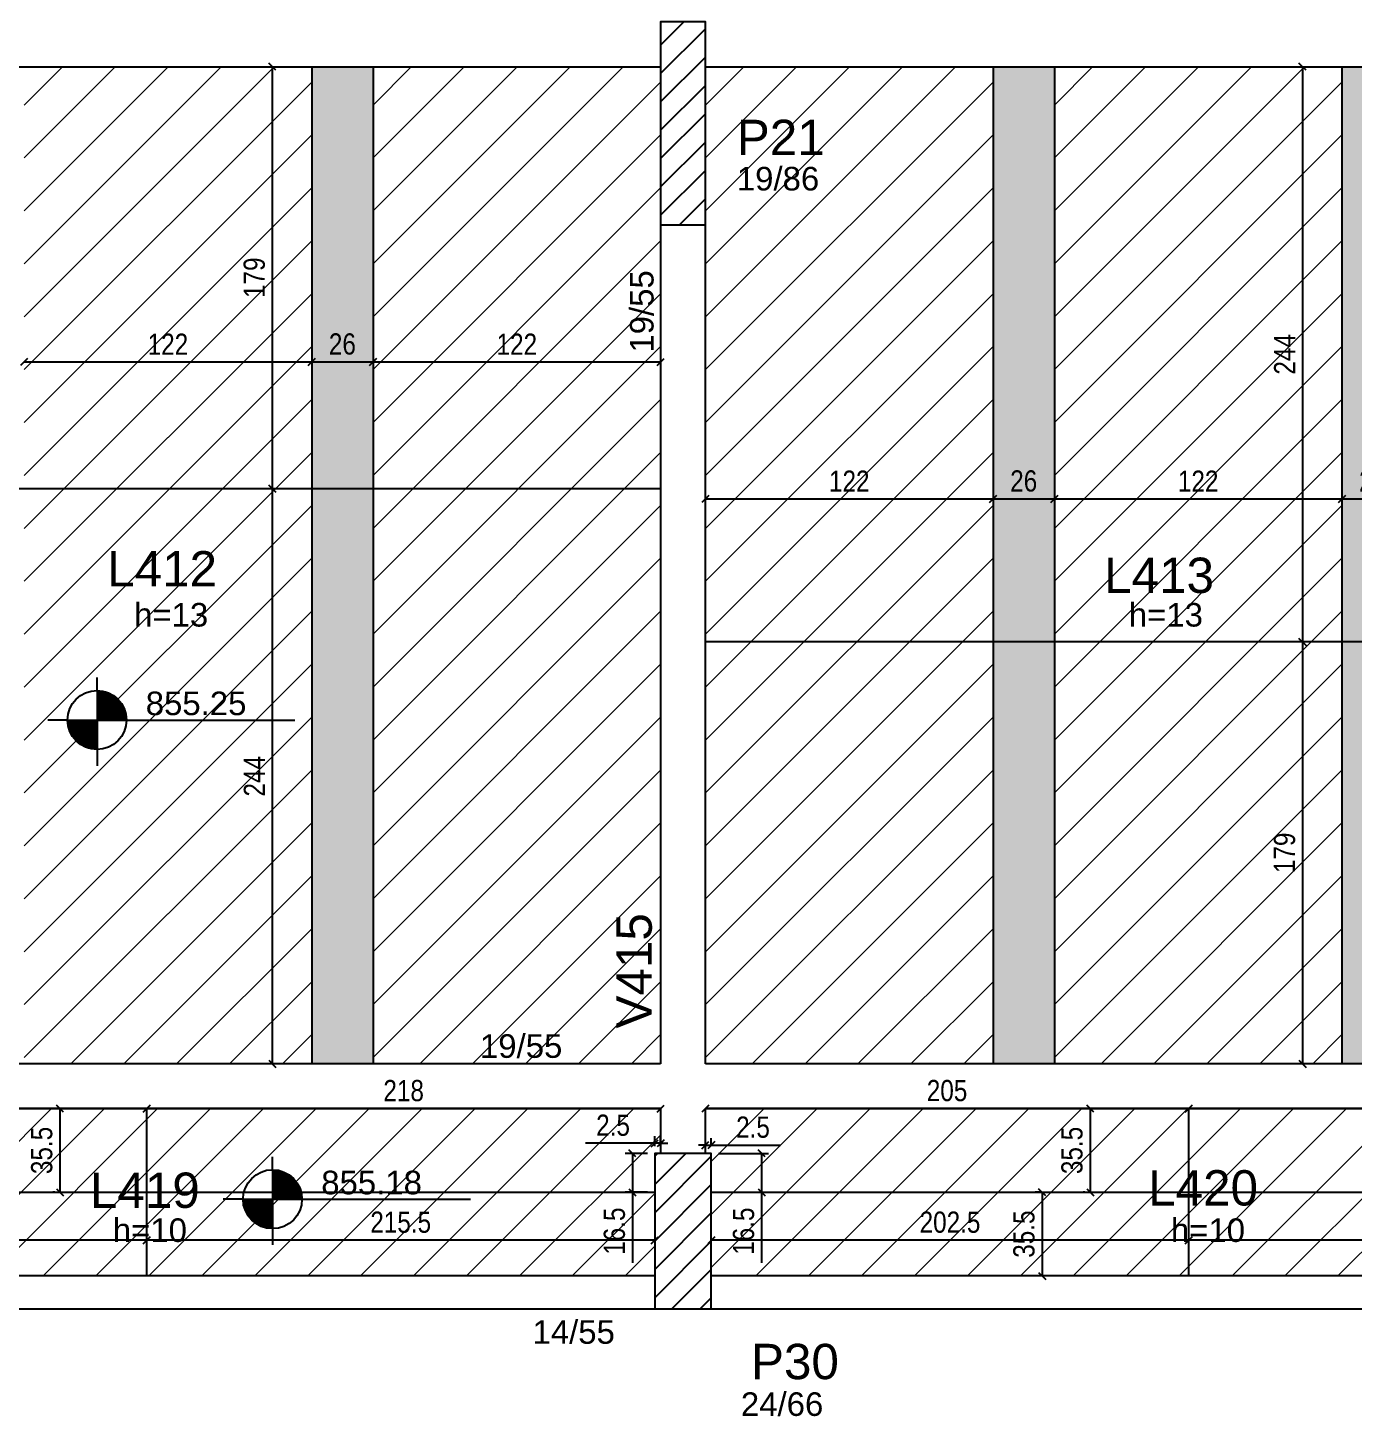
# Model space of a CAD drawing. Header units: millimetres. Extents: x 2358 to 5871, y 1438 to 2637.
# Drawn here: x 3454 to 4016, y 1441 to 2030 of the extents above; entities that cross this region are included whole.
import ezdxf

# ---------------------------------------------------------------- set-up
doc = ezdxf.new("R2010")
doc.units = ezdxf.units.MM
for name, color, linetype in [('3', 3, 'Continuous'), ('4', 4, 'Continuous'), ('7', 7, 'Continuous'), ('Painéis', 200, 'Continuous')]:
    doc.layers.add(name, color=color, linetype=linetype)
doc.layers.add('Hachura', color=251, linetype='Continuous', lineweight=9)
doc.layers.add('REAPROVEITAMENTO', color=251, linetype='Continuous', lineweight=9)
doc.styles.add('COTA TECNICA-50', font='techl___.ttf', dxfattribs={"height": 9})
doc.styles.get("Standard").update_dxf_attribs({"font": 'arial.ttf'})
doc.dimstyles.new('COTA PAINEL-50', dxfattribs={"dimtxt": 9, "dimasz": 3, "dimexe": 3, "dimexo": 3, "dimgap": 3, "dimtad": 1, "dimdec": 1, "dimzin": 12, "dimdsep": 46, "dimtxsty": 'COTA TECNICA-50', "dimblk1": 'OBLIQUE', "dimblk2": 'OBLIQUE', "dimsah": 1, "dimcen": 0.9, "dimclrd": 4, "dimclre": 4, "dimclrt": 240, "dimadec": 1, "dimazin": 3, "dimtfac": 1, "dimtdec": 1, "dimtmove": 0, "dimatfit": 3, "dimfxl": 1, "dimtolj": 1, "dimtzin": 12, "dimarcsym": 0})

# ---------------------------------------------------------------- blocks, each defined once
blk = doc.blocks.new('_Oblique')
at = {"color": 0, "linetype": 'ByBlock', "lineweight": -2}
blk.add_line((-0.5, -0.5), (0.5, 0.5), dxfattribs=at)
blk = doc.blocks.new('*D113')
at = {"layer": 'Defpoints', "color": 0, "transparency": 16777216}
for p in [(3452.48, 1887.87), (3574.48, 1887.87), (3574.48, 1887.87)]:
    blk.add_point(p, dxfattribs=at)
at = {"layer": 'Painéis', "color": 4, "lineweight": -2, "transparency": 16777216}
blk.add_line((3452.48, 1887.87), (3574.48, 1887.87), dxfattribs=at)
at = {"layer": 'Painéis', "color": 4, "lineweight": -2, "transparency": 16777216, "xscale": 3, "yscale": 3, "zscale": 3, "rotation": 180}
blk.add_blockref('_Oblique', (3452.48, 1887.87), dxfattribs=at)
at = {"layer": 'Painéis', "color": 4, "lineweight": -2, "transparency": 16777216, "xscale": 3, "yscale": 3, "zscale": 3}
blk.add_blockref('_Oblique', (3574.48, 1887.87), dxfattribs=at)
at = {"layer": 'Painéis', "color": 240, "transparency": 16777216, "insert": (3513.48, 1895.42), "char_height": 9, "attachment_point": 5, "style": 'COTA TECNICA-50'}
blk.add_mtext('\\A1;122', dxfattribs=at)
blk = doc.blocks.new('*D114')
at = {"layer": 'Defpoints', "color": 0, "transparency": 16777216}
for p in [(3574.48, 1887.87), (3600.48, 1887.87), (3600.48, 1887.87)]:
    blk.add_point(p, dxfattribs=at)
at = {"layer": 'Painéis', "color": 4, "lineweight": -2, "transparency": 16777216}
blk.add_line((3574.48, 1887.87), (3600.48, 1887.87), dxfattribs=at)
at = {"layer": 'Painéis', "color": 4, "lineweight": -2, "transparency": 16777216, "xscale": 3, "yscale": 3, "zscale": 3, "rotation": 180}
blk.add_blockref('_Oblique', (3574.48, 1887.87), dxfattribs=at)
at = {"layer": 'Painéis', "color": 4, "lineweight": -2, "transparency": 16777216, "xscale": 3, "yscale": 3, "zscale": 3}
blk.add_blockref('_Oblique', (3600.48, 1887.87), dxfattribs=at)
at = {"layer": 'Painéis', "color": 240, "transparency": 16777216, "insert": (3587.48, 1895.46), "char_height": 9, "attachment_point": 5, "style": 'COTA TECNICA-50'}
blk.add_mtext('\\A1;26', dxfattribs=at)
blk = doc.blocks.new('*D115')
at = {"layer": 'Defpoints', "color": 0, "transparency": 16777216}
for p in [(3600.48, 1887.87), (3722.47, 1887.87), (3722.47, 1887.87)]:
    blk.add_point(p, dxfattribs=at)
at = {"layer": 'Painéis', "color": 4, "lineweight": -2, "transparency": 16777216}
blk.add_line((3600.48, 1887.87), (3722.47, 1887.87), dxfattribs=at)
at = {"layer": 'Painéis', "color": 4, "lineweight": -2, "transparency": 16777216, "xscale": 3, "yscale": 3, "zscale": 3, "rotation": 180}
blk.add_blockref('_Oblique', (3600.48, 1887.87), dxfattribs=at)
at = {"layer": 'Painéis', "color": 4, "lineweight": -2, "transparency": 16777216, "xscale": 3, "yscale": 3, "zscale": 3}
blk.add_blockref('_Oblique', (3722.47, 1887.87), dxfattribs=at)
at = {"layer": 'Painéis', "color": 240, "transparency": 16777216, "insert": (3661.48, 1895.42), "char_height": 9, "attachment_point": 5, "style": 'COTA TECNICA-50'}
blk.add_mtext('\\A1;122', dxfattribs=at)
blk = doc.blocks.new('*D116')
at = {"layer": 'Defpoints', "color": 0, "transparency": 16777216}
for p in [(3557.73, 2013.12), (3557.73, 1834.12), (3557.73, 1834.12)]:
    blk.add_point(p, dxfattribs=at)
at = {"layer": 'Painéis', "color": 4, "lineweight": -2, "transparency": 16777216}
blk.add_line((3557.73, 2013.12), (3557.73, 1834.12), dxfattribs=at)
at = {"layer": 'Painéis', "color": 4, "lineweight": -2, "transparency": 16777216, "xscale": 3, "yscale": 3, "zscale": 3}
for p, rotation in [((3557.73, 2013.12), 90), ((3557.73, 1834.12), 270)]:
    blk.add_blockref('_Oblique', p, dxfattribs=dict(at, rotation=rotation))
at = {"layer": 'Painéis', "color": 240, "transparency": 16777216, "insert": (3550.14, 1923.62), "char_height": 9, "attachment_point": 5, "rotation": 90, "style": 'COTA TECNICA-50'}
blk.add_mtext('\\A1;179', dxfattribs=at)
blk = doc.blocks.new('*D117')
at = {"layer": 'Defpoints', "color": 0, "transparency": 16777216}
for p in [(3557.73, 1834.12), (3557.73, 1590.12), (3557.73, 1590.12)]:
    blk.add_point(p, dxfattribs=at)
at = {"layer": 'Painéis', "color": 4, "lineweight": -2, "transparency": 16777216}
blk.add_line((3557.73, 1834.12), (3557.73, 1590.12), dxfattribs=at)
at = {"layer": 'Painéis', "color": 4, "lineweight": -2, "transparency": 16777216, "xscale": 3, "yscale": 3, "zscale": 3}
for p, rotation in [((3557.73, 1834.12), 90), ((3557.73, 1590.12), 270)]:
    blk.add_blockref('_Oblique', p, dxfattribs=dict(at, rotation=rotation))
at = {"layer": 'Painéis', "color": 240, "transparency": 16777216, "insert": (3550.16, 1712.12), "char_height": 9, "attachment_point": 5, "rotation": 90, "style": 'COTA TECNICA-50'}
blk.add_mtext('\\A1;244', dxfattribs=at)
blk = doc.blocks.new('*D118')
at = {"layer": 'Defpoints', "color": 0, "transparency": 16777216}
for p in [(3741.47, 1829.76), (3863.48, 1829.76), (3863.48, 1829.76)]:
    blk.add_point(p, dxfattribs=at)
at = {"layer": 'Painéis', "color": 4, "lineweight": -2, "transparency": 16777216}
blk.add_line((3741.47, 1829.76), (3863.48, 1829.76), dxfattribs=at)
at = {"layer": 'Painéis', "color": 4, "lineweight": -2, "transparency": 16777216, "xscale": 3, "yscale": 3, "zscale": 3, "rotation": 180}
blk.add_blockref('_Oblique', (3741.47, 1829.76), dxfattribs=at)
at = {"layer": 'Painéis', "color": 4, "lineweight": -2, "transparency": 16777216, "xscale": 3, "yscale": 3, "zscale": 3}
blk.add_blockref('_Oblique', (3863.48, 1829.76), dxfattribs=at)
at = {"layer": 'Painéis', "color": 240, "transparency": 16777216, "insert": (3802.48, 1837.31), "char_height": 9, "attachment_point": 5, "style": 'COTA TECNICA-50'}
blk.add_mtext('\\A1;122', dxfattribs=at)
blk = doc.blocks.new('*D119')
at = {"layer": 'Defpoints', "color": 0, "transparency": 16777216}
for p in [(3863.48, 1829.76), (3889.48, 1829.76), (3889.48, 1829.76)]:
    blk.add_point(p, dxfattribs=at)
at = {"layer": 'Painéis', "color": 4, "lineweight": -2, "transparency": 16777216}
blk.add_line((3863.48, 1829.76), (3889.48, 1829.76), dxfattribs=at)
at = {"layer": 'Painéis', "color": 4, "lineweight": -2, "transparency": 16777216, "xscale": 3, "yscale": 3, "zscale": 3, "rotation": 180}
blk.add_blockref('_Oblique', (3863.48, 1829.76), dxfattribs=at)
at = {"layer": 'Painéis', "color": 4, "lineweight": -2, "transparency": 16777216, "xscale": 3, "yscale": 3, "zscale": 3}
blk.add_blockref('_Oblique', (3889.48, 1829.76), dxfattribs=at)
at = {"layer": 'Painéis', "color": 240, "transparency": 16777216, "insert": (3876.48, 1837.35), "char_height": 9, "attachment_point": 5, "style": 'COTA TECNICA-50'}
blk.add_mtext('\\A1;26', dxfattribs=at)
blk = doc.blocks.new('*D120')
at = {"layer": 'Defpoints', "color": 0, "transparency": 16777216}
for p in [(3889.48, 1829.76), (4011.48, 1829.76), (4011.48, 1829.76)]:
    blk.add_point(p, dxfattribs=at)
at = {"layer": 'Painéis', "color": 4, "lineweight": -2, "transparency": 16777216}
blk.add_line((3889.48, 1829.76), (4011.48, 1829.76), dxfattribs=at)
at = {"layer": 'Painéis', "color": 4, "lineweight": -2, "transparency": 16777216, "xscale": 3, "yscale": 3, "zscale": 3, "rotation": 180}
blk.add_blockref('_Oblique', (3889.48, 1829.76), dxfattribs=at)
at = {"layer": 'Painéis', "color": 4, "lineweight": -2, "transparency": 16777216, "xscale": 3, "yscale": 3, "zscale": 3}
blk.add_blockref('_Oblique', (4011.48, 1829.76), dxfattribs=at)
at = {"layer": 'Painéis', "color": 240, "transparency": 16777216, "insert": (3950.48, 1837.31), "char_height": 9, "attachment_point": 5, "style": 'COTA TECNICA-50'}
blk.add_mtext('\\A1;122', dxfattribs=at)
blk = doc.blocks.new('*D121')
at = {"layer": 'Defpoints', "color": 0, "transparency": 16777216}
for p in [(4011.48, 1829.76), (4037.48, 1829.76), (4037.48, 1829.76)]:
    blk.add_point(p, dxfattribs=at)
at = {"layer": 'Painéis', "color": 4, "lineweight": -2, "transparency": 16777216}
blk.add_line((4011.48, 1829.76), (4037.48, 1829.76), dxfattribs=at)
at = {"layer": 'Painéis', "color": 4, "lineweight": -2, "transparency": 16777216, "xscale": 3, "yscale": 3, "zscale": 3, "rotation": 180}
blk.add_blockref('_Oblique', (4011.48, 1829.76), dxfattribs=at)
at = {"layer": 'Painéis', "color": 4, "lineweight": -2, "transparency": 16777216, "xscale": 3, "yscale": 3, "zscale": 3}
blk.add_blockref('_Oblique', (4037.48, 1829.76), dxfattribs=at)
at = {"layer": 'Painéis', "color": 240, "transparency": 16777216, "insert": (4024.48, 1837.35), "char_height": 9, "attachment_point": 5, "style": 'COTA TECNICA-50'}
blk.add_mtext('\\A1;26', dxfattribs=at)
blk = doc.blocks.new('*D123')
at = {"layer": 'Defpoints', "color": 0, "transparency": 16777216}
for p in [(3994.73, 2013.12), (3994.73, 1769.12), (3994.73, 1769.12)]:
    blk.add_point(p, dxfattribs=at)
at = {"layer": 'Painéis', "color": 4, "lineweight": -2, "transparency": 16777216}
blk.add_line((3994.73, 2013.12), (3994.73, 1769.12), dxfattribs=at)
at = {"layer": 'Painéis', "color": 4, "lineweight": -2, "transparency": 16777216, "xscale": 3, "yscale": 3, "zscale": 3}
for p, rotation in [((3994.73, 2013.12), 90), ((3994.73, 1769.12), 270)]:
    blk.add_blockref('_Oblique', p, dxfattribs=dict(at, rotation=rotation))
at = {"layer": 'Painéis', "color": 240, "transparency": 16777216, "insert": (3987.16, 1891.12), "char_height": 9, "attachment_point": 5, "rotation": 90, "style": 'COTA TECNICA-50'}
blk.add_mtext('\\A1;244', dxfattribs=at)
blk = doc.blocks.new('*D124')
at = {"layer": 'Defpoints', "color": 0, "transparency": 16777216}
for p in [(3994.73, 1769.12), (3994.73, 1590.12), (3994.73, 1590.12)]:
    blk.add_point(p, dxfattribs=at)
at = {"layer": 'Painéis', "color": 4, "lineweight": -2, "transparency": 16777216}
blk.add_line((3994.73, 1769.12), (3994.73, 1590.12), dxfattribs=at)
at = {"layer": 'Painéis', "color": 4, "lineweight": -2, "transparency": 16777216, "xscale": 3, "yscale": 3, "zscale": 3}
for p, rotation in [((3994.73, 1769.12), 90), ((3994.73, 1590.12), 270)]:
    blk.add_blockref('_Oblique', p, dxfattribs=dict(at, rotation=rotation))
at = {"layer": 'Painéis', "color": 240, "transparency": 16777216, "insert": (3987.14, 1679.62), "char_height": 9, "attachment_point": 5, "rotation": 90, "style": 'COTA TECNICA-50'}
blk.add_mtext('\\A1;179', dxfattribs=at)
blk = doc.blocks.new('*D59')
at = {"layer": 'Defpoints', "color": 0, "transparency": 16777216}
for p in [(3504.47, 1515.28), (3504.47, 1515.28), (3719.97, 1515.28)]:
    blk.add_point(p, dxfattribs=at)
at = {"layer": 'Painéis', "color": 4, "lineweight": -2, "transparency": 16777216}
blk.add_line((3719.97, 1515.28), (3504.47, 1515.28), dxfattribs=at)
at = {"layer": 'Painéis', "color": 4, "lineweight": -2, "transparency": 16777216, "xscale": 3, "yscale": 3, "zscale": 3, "rotation": 180}
blk.add_blockref('_Oblique', (3504.47, 1515.28), dxfattribs=at)
at = {"layer": 'Painéis', "color": 4, "lineweight": -2, "transparency": 16777216, "xscale": 3, "yscale": 3, "zscale": 3}
blk.add_blockref('_Oblique', (3719.97, 1515.28), dxfattribs=at)
at = {"layer": 'Painéis', "color": 240, "transparency": 16777216, "insert": (3612.22, 1522.88), "char_height": 9, "attachment_point": 5, "style": 'COTA TECNICA-50'}
blk.add_mtext('\\A1;215.5', dxfattribs=at)
blk = doc.blocks.new('*D60')
at = {"layer": 'Defpoints', "color": 0, "transparency": 16777216}
for p in [(3306.97, 1515.28), (3306.97, 1515.28), (3504.47, 1515.28)]:
    blk.add_point(p, dxfattribs=at)
at = {"layer": 'Painéis', "color": 4, "lineweight": -2, "transparency": 16777216}
blk.add_line((3504.47, 1515.28), (3306.97, 1515.28), dxfattribs=at)
at = {"layer": 'Painéis', "color": 4, "lineweight": -2, "transparency": 16777216, "xscale": 3, "yscale": 3, "zscale": 3, "rotation": 180}
blk.add_blockref('_Oblique', (3306.97, 1515.28), dxfattribs=at)
at = {"layer": 'Painéis', "color": 4, "lineweight": -2, "transparency": 16777216, "xscale": 3, "yscale": 3, "zscale": 3}
blk.add_blockref('_Oblique', (3504.47, 1515.28), dxfattribs=at)
at = {"layer": 'Painéis', "color": 240, "transparency": 16777216, "insert": (3405.72, 1522.9), "char_height": 9, "attachment_point": 5, "style": 'COTA TECNICA-50'}
blk.add_mtext('\\A1;197.5', dxfattribs=at)
blk = doc.blocks.new('*D61')
at = {"layer": 'Defpoints', "color": 0, "transparency": 16777216}
for p in [(3468.44, 1571.12), (3467.69, 1535.62), (3468.44, 1535.62)]:
    blk.add_point(p, dxfattribs=at)
at = {"layer": 'Painéis', "color": 4, "lineweight": -2, "transparency": 16777216}
for p, q in [((3465.44, 1571.12), (3464.69, 1571.12)), ((3467.69, 1571.12), (3467.69, 1535.62)), ((3465.44, 1535.62), (3464.69, 1535.62))]:
    blk.add_line(p, q, dxfattribs=at)
at = {"layer": 'Painéis', "color": 4, "lineweight": -2, "transparency": 16777216, "xscale": 3, "yscale": 3, "zscale": 3}
for p, rotation in [((3467.69, 1571.12), 90), ((3467.69, 1535.62), 270)]:
    blk.add_blockref('_Oblique', p, dxfattribs=dict(at, rotation=rotation))
at = {"layer": 'Painéis', "color": 240, "transparency": 16777216, "insert": (3459.99, 1553.37), "char_height": 9, "attachment_point": 5, "rotation": 90, "style": 'COTA TECNICA-50'}
blk.add_mtext('\\A1;35.5', dxfattribs=at)
blk = doc.blocks.new('*D163')
at = {"layer": 'Defpoints', "color": 0, "transparency": 16777216}
for p in [(3504.47, 1571.12), (3504.47, 1571.12), (3722.47, 1571.12)]:
    blk.add_point(p, dxfattribs=at)
at = {"layer": 'Painéis', "color": 4, "lineweight": -2, "transparency": 16777216}
blk.add_line((3722.47, 1571.12), (3504.47, 1571.12), dxfattribs=at)
at = {"layer": 'Painéis', "color": 4, "lineweight": -2, "transparency": 16777216, "xscale": 3, "yscale": 3, "zscale": 3, "rotation": 180}
blk.add_blockref('_Oblique', (3504.47, 1571.12), dxfattribs=at)
at = {"layer": 'Painéis', "color": 4, "lineweight": -2, "transparency": 16777216, "xscale": 3, "yscale": 3, "zscale": 3}
blk.add_blockref('_Oblique', (3722.47, 1571.12), dxfattribs=at)
at = {"layer": 'Painéis', "color": 240, "transparency": 16777216, "insert": (3613.47, 1578.71), "char_height": 9, "attachment_point": 5, "style": 'COTA TECNICA-50'}
blk.add_mtext('\\A1;218', dxfattribs=at)
blk = doc.blocks.new('*D63')
at = {"layer": 'Defpoints', "color": 0, "transparency": 16777216}
for p in [(3304.47, 1571.12), (3304.47, 1571.12), (3504.47, 1571.12)]:
    blk.add_point(p, dxfattribs=at)
at = {"layer": 'Painéis', "color": 4, "lineweight": -2, "transparency": 16777216}
blk.add_line((3504.47, 1571.12), (3304.47, 1571.12), dxfattribs=at)
at = {"layer": 'Painéis', "color": 4, "lineweight": -2, "transparency": 16777216, "xscale": 3, "yscale": 3, "zscale": 3, "rotation": 180}
blk.add_blockref('_Oblique', (3304.47, 1571.12), dxfattribs=at)
at = {"layer": 'Painéis', "color": 4, "lineweight": -2, "transparency": 16777216, "xscale": 3, "yscale": 3, "zscale": 3}
blk.add_blockref('_Oblique', (3504.47, 1571.12), dxfattribs=at)
at = {"layer": 'Painéis', "color": 240, "transparency": 16777216, "insert": (3404.47, 1578.71), "char_height": 9, "attachment_point": 5, "style": 'COTA TECNICA-50'}
blk.add_mtext('\\A1;200', dxfattribs=at)
blk = doc.blocks.new('*D66')
at = {"layer": 'Defpoints', "color": 0, "transparency": 16777216}
for p in [(3719.97, 1556.43), (3719.97, 1552.12), (3722.47, 1552.12)]:
    blk.add_point(p, dxfattribs=at)
at = {"layer": 'Painéis', "color": 4, "lineweight": -2, "transparency": 16777216}
for p, q in [((3719.97, 1556.43), (3690.62, 1556.43)), ((3719.97, 1555.12), (3719.97, 1559.43)), ((3722.47, 1556.43), (3719.97, 1556.43)), ((3722.47, 1555.12), (3722.47, 1559.43)), ((3722.47, 1556.43), (3725.47, 1556.43))]:
    blk.add_line(p, q, dxfattribs=at)
at = {"layer": 'Painéis', "color": 4, "lineweight": -2, "transparency": 16777216, "xscale": 3, "yscale": 3, "zscale": 3}
blk.add_blockref('_Oblique', (3719.97, 1556.43), dxfattribs=at)
at = {"layer": 'Painéis', "color": 4, "lineweight": -2, "transparency": 16777216, "xscale": 3, "yscale": 3, "zscale": 3, "rotation": 180}
blk.add_blockref('_Oblique', (3722.47, 1556.43), dxfattribs=at)
at = {"layer": 'Painéis', "color": 240, "transparency": 16777216, "insert": (3702.29, 1564.02), "char_height": 9, "attachment_point": 5, "style": 'COTA TECNICA-50'}
blk.add_mtext('\\A1;2.5', dxfattribs=at)
blk = doc.blocks.new('*D166')
at = {"layer": 'Defpoints', "color": 0, "transparency": 16777216}
for p in [(3719.97, 1552.12), (3710.5, 1535.62), (3719.97, 1535.62)]:
    blk.add_point(p, dxfattribs=at)
at = {"layer": 'Painéis', "color": 4, "lineweight": -2, "transparency": 16777216}
for p, q in [((3716.97, 1552.12), (3707.5, 1552.12)), ((3710.5, 1552.12), (3710.5, 1535.62)), ((3716.97, 1535.62), (3707.5, 1535.62)), ((3710.5, 1535.62), (3710.5, 1505.65))]:
    blk.add_line(p, q, dxfattribs=at)
at = {"layer": 'Painéis', "color": 4, "lineweight": -2, "transparency": 16777216, "xscale": 3, "yscale": 3, "zscale": 3}
for p, rotation in [((3710.5, 1552.12), 90), ((3710.5, 1535.62), 270)]:
    blk.add_blockref('_Oblique', p, dxfattribs=dict(at, rotation=rotation))
at = {"layer": 'Painéis', "color": 240, "transparency": 16777216, "insert": (3702.9, 1519.13), "char_height": 9, "attachment_point": 5, "rotation": 90, "style": 'COTA TECNICA-50'}
blk.add_mtext('\\A1;16.5', dxfattribs=at)
blk = doc.blocks.new('*D67')
at = {"layer": 'Defpoints', "color": 0, "transparency": 16777216}
for p in [(3946.47, 1515.28), (3946.47, 1515.28), (4156.97, 1515.28)]:
    blk.add_point(p, dxfattribs=at)
at = {"layer": 'Painéis', "color": 4, "lineweight": -2, "transparency": 16777216}
blk.add_line((4156.97, 1515.28), (3946.47, 1515.28), dxfattribs=at)
at = {"layer": 'Painéis', "color": 4, "lineweight": -2, "transparency": 16777216, "xscale": 3, "yscale": 3, "zscale": 3, "rotation": 180}
blk.add_blockref('_Oblique', (3946.47, 1515.28), dxfattribs=at)
at = {"layer": 'Painéis', "color": 4, "lineweight": -2, "transparency": 16777216, "xscale": 3, "yscale": 3, "zscale": 3}
blk.add_blockref('_Oblique', (4156.97, 1515.28), dxfattribs=at)
at = {"layer": 'Painéis', "color": 240, "transparency": 16777216, "insert": (4051.72, 1522.88), "char_height": 9, "attachment_point": 5, "style": 'COTA TECNICA-50'}
blk.add_mtext('\\A1;210.5', dxfattribs=at)
blk = doc.blocks.new('*D68')
at = {"layer": 'Defpoints', "color": 0, "transparency": 16777216}
for p in [(3743.97, 1515.28), (3743.97, 1515.28), (3946.47, 1515.28)]:
    blk.add_point(p, dxfattribs=at)
at = {"layer": 'Painéis', "color": 4, "lineweight": -2, "transparency": 16777216}
blk.add_line((3946.47, 1515.28), (3743.97, 1515.28), dxfattribs=at)
at = {"layer": 'Painéis', "color": 4, "lineweight": -2, "transparency": 16777216, "xscale": 3, "yscale": 3, "zscale": 3, "rotation": 180}
blk.add_blockref('_Oblique', (3743.97, 1515.28), dxfattribs=at)
at = {"layer": 'Painéis', "color": 4, "lineweight": -2, "transparency": 16777216, "xscale": 3, "yscale": 3, "zscale": 3}
blk.add_blockref('_Oblique', (3946.47, 1515.28), dxfattribs=at)
at = {"layer": 'Painéis', "color": 240, "transparency": 16777216, "insert": (3845.22, 1522.88), "char_height": 9, "attachment_point": 5, "style": 'COTA TECNICA-50'}
blk.add_mtext('\\A1;202.5', dxfattribs=at)
blk = doc.blocks.new('*D69')
at = {"layer": 'Defpoints', "color": 0, "transparency": 16777216}
for p in [(3905.44, 1571.12), (3904.69, 1535.62), (3905.44, 1535.62)]:
    blk.add_point(p, dxfattribs=at)
at = {"layer": 'Painéis', "color": 4, "lineweight": -2, "transparency": 16777216}
for p, q in [((3902.44, 1571.12), (3901.69, 1571.12)), ((3904.69, 1571.12), (3904.69, 1535.62)), ((3902.44, 1535.62), (3901.69, 1535.62))]:
    blk.add_line(p, q, dxfattribs=at)
at = {"layer": 'Painéis', "color": 4, "lineweight": -2, "transparency": 16777216, "xscale": 3, "yscale": 3, "zscale": 3}
for p, rotation in [((3904.69, 1571.12), 90), ((3904.69, 1535.62), 270)]:
    blk.add_blockref('_Oblique', p, dxfattribs=dict(at, rotation=rotation))
at = {"layer": 'Painéis', "color": 240, "transparency": 16777216, "insert": (3896.99, 1553.37), "char_height": 9, "attachment_point": 5, "rotation": 90, "style": 'COTA TECNICA-50'}
blk.add_mtext('\\A1;35.5', dxfattribs=at)
blk = doc.blocks.new('*D70')
at = {"layer": 'Defpoints', "color": 0, "transparency": 16777216}
for p in [(3886.2, 1535.62), (3884.31, 1500.12), (3886.2, 1500.12)]:
    blk.add_point(p, dxfattribs=at)
at = {"layer": 'Painéis', "color": 4, "lineweight": -2, "transparency": 16777216}
for p, q in [((3883.2, 1535.62), (3881.31, 1535.62)), ((3884.31, 1535.62), (3884.31, 1500.12)), ((3883.2, 1500.12), (3881.31, 1500.12))]:
    blk.add_line(p, q, dxfattribs=at)
at = {"layer": 'Painéis', "color": 4, "lineweight": -2, "transparency": 16777216, "xscale": 3, "yscale": 3, "zscale": 3}
for p, rotation in [((3884.31, 1535.62), 90), ((3884.31, 1500.12), 270)]:
    blk.add_blockref('_Oblique', p, dxfattribs=dict(at, rotation=rotation))
at = {"layer": 'Painéis', "color": 240, "transparency": 16777216, "insert": (3876.62, 1517.87), "char_height": 9, "attachment_point": 5, "rotation": 90, "style": 'COTA TECNICA-50'}
blk.add_mtext('\\A1;35.5', dxfattribs=at)
blk = doc.blocks.new('*D167')
at = {"layer": 'Defpoints', "color": 0, "transparency": 16777216}
for p in [(3946.47, 1571.12), (3946.47, 1571.12), (4159.47, 1571.12)]:
    blk.add_point(p, dxfattribs=at)
at = {"layer": 'Painéis', "color": 4, "lineweight": -2, "transparency": 16777216}
blk.add_line((4159.47, 1571.12), (3946.47, 1571.12), dxfattribs=at)
at = {"layer": 'Painéis', "color": 4, "lineweight": -2, "transparency": 16777216, "xscale": 3, "yscale": 3, "zscale": 3, "rotation": 180}
blk.add_blockref('_Oblique', (3946.47, 1571.12), dxfattribs=at)
at = {"layer": 'Painéis', "color": 4, "lineweight": -2, "transparency": 16777216, "xscale": 3, "yscale": 3, "zscale": 3}
blk.add_blockref('_Oblique', (4159.47, 1571.12), dxfattribs=at)
at = {"layer": 'Painéis', "color": 240, "transparency": 16777216, "insert": (4052.97, 1578.82), "char_height": 9, "attachment_point": 5, "style": 'COTA TECNICA-50'}
blk.add_mtext('\\A1;213', dxfattribs=at)
blk = doc.blocks.new('*D71')
at = {"layer": 'Defpoints', "color": 0, "transparency": 16777216}
for p in [(3741.47, 1571.12), (3741.47, 1571.12), (3946.47, 1571.12)]:
    blk.add_point(p, dxfattribs=at)
at = {"layer": 'Painéis', "color": 4, "lineweight": -2, "transparency": 16777216}
blk.add_line((3946.47, 1571.12), (3741.47, 1571.12), dxfattribs=at)
at = {"layer": 'Painéis', "color": 4, "lineweight": -2, "transparency": 16777216, "xscale": 3, "yscale": 3, "zscale": 3, "rotation": 180}
blk.add_blockref('_Oblique', (3741.47, 1571.12), dxfattribs=at)
at = {"layer": 'Painéis', "color": 4, "lineweight": -2, "transparency": 16777216, "xscale": 3, "yscale": 3, "zscale": 3}
blk.add_blockref('_Oblique', (3946.47, 1571.12), dxfattribs=at)
at = {"layer": 'Painéis', "color": 240, "transparency": 16777216, "insert": (3843.97, 1578.72), "char_height": 9, "attachment_point": 5, "style": 'COTA TECNICA-50'}
blk.add_mtext('\\A1;205', dxfattribs=at)
blk = doc.blocks.new('*D72')
at = {"layer": 'Defpoints', "color": 0, "transparency": 16777216}
for p in [(3743.97, 1555.6), (3741.47, 1552.12), (3743.97, 1552.12)]:
    blk.add_point(p, dxfattribs=at)
at = {"layer": 'Painéis', "color": 4, "lineweight": -2, "transparency": 16777216}
for p, q in [((3741.47, 1555.6), (3738.47, 1555.6)), ((3741.47, 1555.12), (3741.47, 1558.6)), ((3741.47, 1555.6), (3743.97, 1555.6)), ((3743.97, 1555.12), (3743.97, 1558.6)), ((3743.97, 1555.6), (3773.33, 1555.6))]:
    blk.add_line(p, q, dxfattribs=at)
at = {"layer": 'Painéis', "color": 4, "lineweight": -2, "transparency": 16777216, "xscale": 3, "yscale": 3, "zscale": 3}
blk.add_blockref('_Oblique', (3741.47, 1555.6), dxfattribs=at)
at = {"layer": 'Painéis', "color": 4, "lineweight": -2, "transparency": 16777216, "xscale": 3, "yscale": 3, "zscale": 3, "rotation": 180}
blk.add_blockref('_Oblique', (3743.97, 1555.6), dxfattribs=at)
at = {"layer": 'Painéis', "color": 240, "transparency": 16777216, "insert": (3761.65, 1563.2), "char_height": 9, "attachment_point": 5, "style": 'COTA TECNICA-50'}
blk.add_mtext('\\A1;2.5', dxfattribs=at)
blk = doc.blocks.new('*D168')
at = {"layer": 'Defpoints', "color": 0, "transparency": 16777216}
for p in [(3743.97, 1552.12), (3743.97, 1535.62), (3765.28, 1535.62)]:
    blk.add_point(p, dxfattribs=at)
at = {"layer": 'Painéis', "color": 4, "lineweight": -2, "transparency": 16777216}
for p, q in [((3746.97, 1552.12), (3768.28, 1552.12)), ((3765.28, 1552.12), (3765.28, 1535.62)), ((3746.97, 1535.62), (3768.28, 1535.62)), ((3765.28, 1535.62), (3765.28, 1505.65))]:
    blk.add_line(p, q, dxfattribs=at)
at = {"layer": 'Painéis', "color": 4, "lineweight": -2, "transparency": 16777216, "xscale": 3, "yscale": 3, "zscale": 3}
for p, rotation in [((3765.28, 1552.12), 90), ((3765.28, 1535.62), 270)]:
    blk.add_blockref('_Oblique', p, dxfattribs=dict(at, rotation=rotation))
at = {"layer": 'Painéis', "color": 240, "transparency": 16777216, "insert": (3757.68, 1519.13), "char_height": 9, "attachment_point": 5, "rotation": 90, "style": 'COTA TECNICA-50'}
blk.add_mtext('\\A1;16.5', dxfattribs=at)

msp = doc.modelspace()

# ---------------------------------------------------------------- hatches: boundary and pattern name
at = {"layer": 'Hachura', "linetype": 'ByBlock'}
h = msp.add_hatch(color=256, dxfattribs=at)
h.dxf.hatch_style = 1
h.paths.add_polyline_path([(3574.48, 1590.12), (3600.48, 1590.12), (3600.48, 2013.12), (3574.48, 2013.12)])
h = msp.add_hatch(color=256, dxfattribs=at)
h.dxf.hatch_style = 1
h.paths.add_polyline_path([(3863.48, 1590.12), (3889.48, 1590.12), (3889.48, 2013.12), (3863.48, 2013.12)])
h = msp.add_hatch(color=256, dxfattribs=at)
h.dxf.hatch_style = 1
h.paths.add_polyline_path([(4011.48, 1590.12), (4037.48, 1590.12), (4037.48, 2013.12), (4011.48, 2013.12)])
at = {"layer": 'REAPROVEITAMENTO', "linetype": 'ByBlock'}
h = msp.add_hatch(dxfattribs=at)
h.set_pattern_fill('ANSI31', color=256, scale=5, style=2)
h.set_pattern_definition([(45, (-3085.278, -162.997), (-11.22532, 11.22532), [])])
h.paths.add_polyline_path([(3574.48, 1590.12), (3452.48, 1590.12), (3452.48, 2013.12), (3574.48, 2013.12)])
h = msp.add_hatch(dxfattribs=at)
h.set_pattern_fill('ANSI31', color=256, scale=5, style=2)
h.set_pattern_definition([(45, (-2937.278, -162.997), (-11.22532, 11.22532), [])])
h.paths.add_polyline_path([(3722.48, 1590.12), (3600.48, 1590.12), (3600.48, 2013.12), (3722.48, 2013.12)])
h = msp.add_hatch(dxfattribs=at)
h.set_pattern_fill('ANSI31', color=256, scale=5, style=2)
h.set_pattern_definition([(45, (-2796.287, -162.997), (-11.22532, 11.22532), [])])
h.paths.add_polyline_path([(3863.47, 1590.12), (3741.47, 1590.12), (3741.47, 2013.12), (3863.47, 2013.12)])
h = msp.add_hatch(dxfattribs=at)
h.set_pattern_fill('ANSI31', color=256, scale=5, style=2)
h.set_pattern_definition([(45, (-2648.278, -162.997), (-11.22532, 11.22532), [])])
h.paths.add_polyline_path([(4011.48, 1590.12), (3889.48, 1590.12), (3889.48, 2013.12), (4011.48, 2013.12)])
h = msp.add_hatch(dxfattribs=at)
h.set_pattern_fill('ANSI31', color=256, scale=5, style=2)
h.set_pattern_definition([(45, (-3112.287, -604.997), (-11.22532, 11.22532), [])])
h.paths.add_polyline_path([(3722.28, 1552.12), (3719.78, 1552.12), (3719.97, 1500.12), (3306.97, 1500.12), (3306.97, 1571.12), (3722.47, 1571.12)])
h = msp.add_hatch(dxfattribs=at)
h.set_pattern_fill('ANSI31', color=256, scale=5, style=2)
h.set_pattern_definition([(45, (-2675.287, -604.997), (-11.22532, 11.22532), [])])
h.paths.add_polyline_path([(4159.28, 1552.12), (4156.78, 1552.12), (4156.97, 1500.12), (3743.97, 1500.12), (3743.97, 1571.12), (4159.47, 1571.12)])

# ---------------------------------------------------------------- linework, layer by layer
at = {"layer": '3', "linetype": 'Continuous'}
for p, q in [((3722.47, 2022.29), (3732.3, 2032.12)), ((3722.47, 2010.27), (3741.47, 2029.27)), ((3722.47, 1998.25), (3741.47, 2017.25)), ((3722.47, 1986.23), (3741.47, 2005.23)), ((3722.47, 1974.21), (3741.47, 1993.21)), ((3722.47, 1962.19), (3741.47, 1981.19)), ((3722.47, 1950.17), (3741.47, 1969.17)), ((3730.45, 1946.12), (3741.47, 1957.15)), ((3483.4, 1748.47), (3483.4, 1753.98)), ((3483.4, 1748.47), (3483.4, 1723.47)), ((3483.4, 1747.87), (3487.25, 1747.87)), ((3483.4, 1747.07), (3489.15, 1747.07)), ((3483.4, 1746.28), (3490.48, 1746.28)), ((3483.4, 1745.49), (3491.51, 1745.49)), ((3483.4, 1744.7), (3492.36, 1744.7)), ((3483.4, 1743.9), (3493.07, 1743.9)), ((3483.4, 1743.11), (3493.67, 1743.11)), ((3483.4, 1742.32), (3494.18, 1742.32)), ((3483.4, 1741.52), (3494.61, 1741.52)), ((3483.4, 1740.73), (3494.96, 1740.73)), ((3483.4, 1739.94), (3495.26, 1739.94)), ((3483.4, 1739.15), (3495.5, 1739.15)), ((3483.4, 1738.35), (3495.68, 1738.35)), ((3470.9, 1735.97), (3462.48, 1735.97)), ((3470.9, 1735.97), (3495.9, 1735.97)), ((3483.4, 1735.18), (3470.9, 1735.18)), ((3483.4, 1734.39), (3471.01, 1734.39)), ((3483.4, 1733.6), (3471.13, 1733.6)), ((3483.4, 1732.8), (3471.31, 1732.8)), ((3483.4, 1732.01), (3471.55, 1732.01)), ((3483.4, 1737.56), (3495.8, 1737.56)), ((3483.4, 1736.77), (3495.9, 1736.77)), ((3495.9, 1735.97), (3567.33, 1735.97)), ((3483.4, 1731.22), (3471.85, 1731.22)), ((3483.4, 1730.42), (3472.2, 1730.42)), ((3483.4, 1729.63), (3472.63, 1729.63)), ((3483.4, 1728.84), (3473.14, 1728.84)), ((3483.4, 1728.05), (3473.74, 1728.05)), ((3483.4, 1727.25), (3474.45, 1727.25)), ((3483.4, 1726.46), (3475.3, 1726.46)), ((3483.4, 1725.67), (3476.33, 1725.67)), ((3483.4, 1724.87), (3477.66, 1724.87)), ((3483.4, 1724.08), (3479.56, 1724.08)), ((3483.4, 1723.47), (3483.4, 1716.61)), ((3557.85, 1545.19), (3557.85, 1550.69)), ((3719.97, 1538.96), (3733.13, 1552.12)), ((3719.97, 1550.98), (3721.11, 1552.12)), ((3719.97, 1526.94), (3743.97, 1550.94)), ((3557.85, 1545.19), (3557.85, 1520.19)), ((3557.85, 1544.58), (3561.7, 1544.58)), ((3557.85, 1543.79), (3563.6, 1543.79)), ((3557.85, 1543), (3564.93, 1543)), ((3557.85, 1542.2), (3565.96, 1542.2)), ((3557.85, 1541.41), (3566.81, 1541.41)), ((3557.85, 1540.62), (3567.52, 1540.62)), ((3557.85, 1539.83), (3568.12, 1539.83)), ((3557.85, 1539.03), (3568.63, 1539.03)), ((3557.85, 1538.24), (3569.05, 1538.24)), ((3557.85, 1537.45), (3569.41, 1537.45)), ((3719.97, 1514.92), (3743.97, 1538.92)), ((3545.35, 1532.69), (3536.93, 1532.69)), ((3545.35, 1532.69), (3570.35, 1532.69)), ((3557.85, 1531.9), (3545.35, 1531.9)), ((3557.85, 1536.65), (3569.71, 1536.65)), ((3557.85, 1535.86), (3569.94, 1535.86)), ((3557.85, 1535.07), (3570.13, 1535.07)), ((3557.85, 1534.28), (3570.25, 1534.28)), ((3557.85, 1533.48), (3570.35, 1533.48)), ((3570.35, 1532.69), (3641.78, 1532.69)), ((3557.85, 1531.1), (3545.45, 1531.1)), ((3557.85, 1530.31), (3545.58, 1530.31)), ((3557.85, 1529.52), (3545.76, 1529.52)), ((3557.85, 1528.73), (3546, 1528.73)), ((3557.85, 1527.93), (3546.29, 1527.93)), ((3557.85, 1527.14), (3546.65, 1527.14)), ((3557.85, 1526.35), (3547.08, 1526.35)), ((3719.97, 1502.9), (3743.97, 1526.9)), ((3557.85, 1525.55), (3547.59, 1525.55)), ((3557.85, 1524.76), (3548.19, 1524.76)), ((3557.85, 1523.97), (3548.9, 1523.97)), ((3557.85, 1523.18), (3549.75, 1523.18)), ((3557.85, 1522.38), (3550.78, 1522.38)), ((3557.85, 1521.59), (3552.11, 1521.59)), ((3557.85, 1520.8), (3554, 1520.8)), ((3557.85, 1520.19), (3557.85, 1513.32)), ((3719.97, 1490.88), (3743.97, 1514.88)), ((3727.24, 1486.12), (3743.97, 1502.85)), ((3739.26, 1486.12), (3743.97, 1490.83))]:
    msp.add_line(p, q, dxfattribs=at)
for points in [[(3304.47, 2013.12), (3722.47, 2013.12)], [(3741.47, 2013.12), (4159.47, 2013.12)], [(3722.47, 1946.12), (3722.47, 1590.12)], [(3741.47, 1590.12), (3741.47, 1946.12)], [(3722.47, 1590.12), (3304.47, 1590.12)], [(4159.47, 1590.12), (3741.47, 1590.12)], [(3304.47, 1571.12), (3722.47, 1571.12)], [(3722.47, 1571.12), (3722.47, 1552.12)], [(3741.47, 1571.12), (4159.47, 1571.12)], [(3741.47, 1552.12), (3741.47, 1571.12)], [(3719.97, 1500.12), (3306.97, 1500.12)], [(4156.97, 1500.12), (3743.97, 1500.12)], [(3306.97, 1486.12), (3719.97, 1486.12)], [(3743.97, 1486.12), (4156.97, 1486.12)]]:
    msp.add_lwpolyline(points, dxfattribs=at)
for centre in [(3483.4, 1735.97), (3557.85, 1532.69)]:
    msp.add_circle(centre, 12.5, dxfattribs=at)
at = {"layer": '7', "linetype": 'Continuous'}
for points in [[(3722.47, 1946.12), (3741.47, 1946.12), (3741.47, 2032.12), (3722.47, 2032.12), (3722.47, 1946.12)], [(3719.97, 1486.12), (3743.97, 1486.12), (3743.97, 1552.12), (3719.97, 1552.12), (3719.97, 1486.12)]]:
    msp.add_lwpolyline(points, dxfattribs=at)
at = {"layer": 'Painéis'}
for p, q in [((3574.48, 2013.12), (3574.48, 1590.12)), ((3600.48, 2013.12), (3600.48, 1590.12)), ((3863.48, 2013.12), (3863.48, 1590.12)), ((3889.48, 2013.12), (3889.48, 1590.12)), ((4011.48, 2013.12), (4011.48, 1590.12)), ((3722.38, 1834.12), (3304.38, 1834.12)), ((4159.38, 1769.12), (3741.38, 1769.12)), ((3504.47, 1500.12), (3504.47, 1571.12)), ((3946.47, 1500.12), (3946.47, 1571.12)), ((3306.97, 1535.62), (3719.97, 1535.62)), ((3743.97, 1535.62), (4156.97, 1535.62))]:
    msp.add_line(p, q, dxfattribs=at)

# ---------------------------------------------------------------- texts
at = {"layer": '3', "linetype": 'Continuous'}
for s, p in [('19/86', (3754.79, 1960.65)), ('h=13', (3499.11, 1775.63)), ('h=13', (3921.05, 1775.63)), ('855.25', (3504.06, 1738.04)), ('19/55', (3645.83, 1592.66)), ('855.18', (3578.51, 1534.76)), ('h=10', (3490.09, 1514.55)), ('h=10', (3938.91, 1514.55)), ('14/55', (3668.11, 1471.35)), ('24/66', (3756.52, 1440.75))]:
    msp.add_text(s, height=10, dxfattribs=at).set_placement(p)
msp.add_text('19/55', height=10, rotation=90, dxfattribs=at).set_placement((3719.47, 1891.83))
at = {"layer": '4', "linetype": 'Continuous'}
for s, p in [('P21', (3754.79, 1975.65)), ('L412', (3487.7, 1792.63)), ('L413', (3910.6, 1789.87)), ('L419', (3480.38, 1528.99)), ('L420', (3929.26, 1530)), ('P30', (3760.81, 1456.33))]:
    msp.add_text(s, height=15, dxfattribs=at).set_placement(p)
msp.add_text('V415', height=15, rotation=90, dxfattribs=at).set_placement((3718.72, 1605.12))

# ---------------------------------------------------------------- dimensions: what is measured, and where the dimension line sits
at = {"layer": 'Painéis'}
for base, p1, p2, angle, picture, middle in [((3557.73, 1834.12), (3557.73, 2013.12), (3557.73, 1834.12), 90, '*D116', (3550.14, 1923.62)), ((3994.73, 1769.12), (3994.73, 2013.12), (3994.73, 1769.12), 90, '*D123', (3987.16, 1891.12)), ((3557.73, 1590.12), (3557.73, 1834.12), (3557.73, 1590.12), 90, '*D117', (3550.16, 1712.12)), ((3994.73, 1590.12), (3994.73, 1769.12), (3994.73, 1590.12), 90, '*D124', (3987.14, 1679.62)), ((3304.47, 1571.12), (3504.47, 1571.12), (3304.47, 1571.12), 180, '*D63', (3404.47, 1578.71)), ((3504.47, 1571.12), (3722.47, 1571.12), (3504.47, 1571.12), 180, '*D163', (3613.47, 1578.71)), ((3741.47, 1571.12), (3946.47, 1571.12), (3741.47, 1571.12), 180, '*D71', (3843.97, 1578.72)), ((3946.47, 1571.12), (4159.47, 1571.12), (3946.47, 1571.12), 180, '*D167', (4052.97, 1578.82)), ((3467.69, 1535.62), (3468.44, 1571.12), (3468.44, 1535.62), 270, '*D61', (3459.99, 1553.37)), ((3743.97, 1555.6), (3741.47, 1552.12), (3743.97, 1552.12), 180, '*D72', (3761.65, 1563.2)), ((3904.69, 1535.62), (3905.44, 1571.12), (3905.44, 1535.62), 270, '*D69', (3896.99, 1553.37)), ((3710.5, 1535.62), (3719.97, 1552.12), (3719.97, 1535.62), 90, '*D166', (3702.9, 1519.13)), ((3765.28, 1535.62), (3743.97, 1552.12), (3743.97, 1535.62), 90, '*D168', (3757.68, 1519.13)), ((3884.31, 1500.12), (3886.2, 1535.62), (3886.2, 1500.12), 270, '*D70', (3876.62, 1517.87))]:
    dim = msp.add_linear_dim(base=base, p1=p1, p2=p2, angle=angle, dimstyle='COTA PAINEL-50', dxfattribs=at)
    dim.commit()
    dim.dimension.update_dxf_attribs({"geometry": picture, "text_midpoint": middle})
for base, p1, p2, picture, middle in [((3574.48, 1887.87), (3452.48, 1887.87), (3574.48, 1887.87), '*D113', (3513.48, 1895.42)), ((3600.48, 1887.87), (3574.48, 1887.87), (3600.48, 1887.87), '*D114', (3587.48, 1895.46)), ((3722.47, 1887.87), (3600.48, 1887.87), (3722.47, 1887.87), '*D115', (3661.48, 1895.42)), ((3863.48, 1829.76), (3741.47, 1829.76), (3863.48, 1829.76), '*D118', (3802.48, 1837.31)), ((3889.48, 1829.76), (3863.48, 1829.76), (3889.48, 1829.76), '*D119', (3876.48, 1837.35)), ((4011.48, 1829.76), (3889.48, 1829.76), (4011.48, 1829.76), '*D120', (3950.48, 1837.31)), ((4037.48, 1829.76), (4011.48, 1829.76), (4037.48, 1829.76), '*D121', (4024.48, 1837.35))]:
    dim = msp.add_linear_dim(base=base, p1=p1, p2=p2, dimstyle='COTA PAINEL-50', override={"dimtmove": 1}, dxfattribs=at)
    dim.commit()
    dim.dimension.update_dxf_attribs({"geometry": picture, "text_midpoint": middle})
for base, p1, p2, picture, middle in [((3719.97, 1556.43), (3722.47, 1552.12), (3719.97, 1552.12), '*D66', (3702.29, 1564.02)), ((3306.97, 1515.28), (3504.47, 1515.28), (3306.97, 1515.28), '*D60', (3405.72, 1522.9)), ((3504.47, 1515.28), (3719.97, 1515.28), (3504.47, 1515.28), '*D59', (3612.22, 1522.88)), ((3743.97, 1515.28), (3946.47, 1515.28), (3743.97, 1515.28), '*D68', (3845.22, 1522.88)), ((3946.47, 1515.28), (4156.97, 1515.28), (3946.47, 1515.28), '*D67', (4051.72, 1522.88))]:
    dim = msp.add_linear_dim(base=base, p1=p1, p2=p2, dimstyle='COTA PAINEL-50', dxfattribs=at)
    dim.commit()
    dim.dimension.update_dxf_attribs({"geometry": picture, "text_midpoint": middle})

doc.saveas('drawing.dxf')
